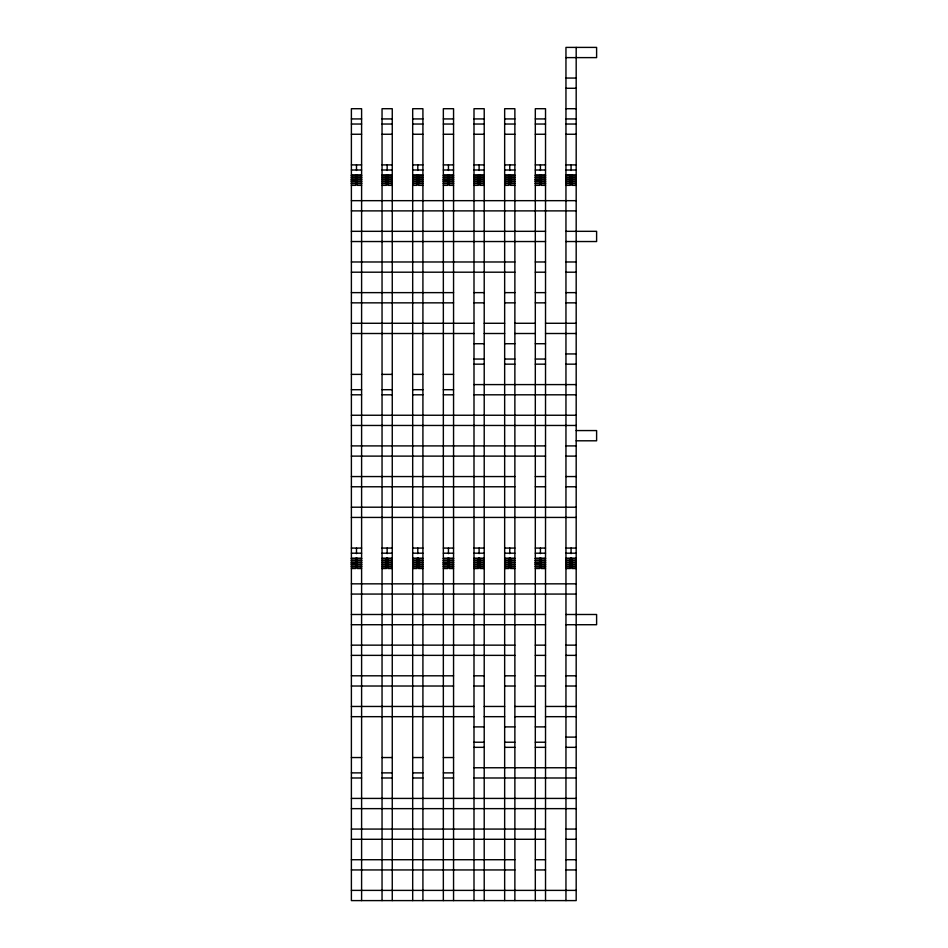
<?xml version="1.0" encoding="UTF-8"?>
<svg xmlns="http://www.w3.org/2000/svg" width="948" height="948" viewBox="0 0 948 948"><rect width="100%" height="100%" fill="white"/><g stroke="black" fill="none" stroke-linecap="round" stroke-linejoin="round"><path stroke-width="1.42" d="M565.956 57.615L596.612 57.615L596.612 47.4L565.956 47.4L565.956 900.6M565.956 78.056L576.183 78.056M565.956 88.271L576.183 88.271M565.956 108.712L576.183 108.712M351.388 118.927L361.603 118.927M382.044 118.927L392.259 118.927M412.688 118.927L422.915 118.927M443.344 118.927L453.559 118.927M474 118.927L484.215 118.927M504.656 118.927L514.871 118.927M535.312 118.927L545.527 118.927M565.956 118.927L576.183 118.927M351.388 124.034L361.603 124.034M382.044 124.034L392.259 124.034M412.688 124.034L422.915 124.034M443.344 124.034L453.559 124.034M474 124.034L484.215 124.034M504.656 124.034L514.871 124.034M535.312 124.034L545.527 124.034M565.956 124.034L576.183 124.034M351.388 134.249L361.603 134.249M382.044 134.249L392.259 134.249M412.688 134.249L422.915 134.249M443.344 134.249L453.559 134.249M474 134.249L484.215 134.249M504.656 134.249L514.871 134.249M535.312 134.249L545.527 134.249M565.956 134.249L576.183 134.249M351.388 164.905L361.603 164.905M382.044 164.905L392.259 164.905M412.688 164.905L422.915 164.905M443.344 164.905L453.559 164.905M474 164.905L484.215 164.905M504.656 164.905L514.871 164.905M535.312 164.905L545.527 164.905M565.956 164.905L576.183 164.905M351.388 170.012L361.603 170.012M382.044 170.012L392.259 170.012M412.688 170.012L422.915 170.012M443.344 170.012L453.559 170.012M474 170.012L484.215 170.012M504.656 170.012L514.871 170.012M535.312 170.012L545.527 170.012M565.956 170.012L576.183 170.012M351.388 175.119L361.603 175.119M382.044 175.119L392.259 175.119M412.688 175.119L422.915 175.119M443.344 175.119L453.559 175.119M474 175.119L484.215 175.119M504.656 175.119L514.871 175.119M535.312 175.119L545.527 175.119M576.183 175.119L565.956 175.119L570.341 175.416M351.388 175.416L355.761 175.416M357.218 175.416L361.603 175.416M382.044 175.416L386.417 175.416M387.874 175.416L392.259 175.416M412.688 175.416L417.073 175.416M418.53 175.416L422.915 175.416M443.344 175.416L447.729 175.416M449.186 175.416L453.559 175.416M474 175.416L478.385 175.416M479.842 175.416L484.215 175.416M504.656 175.416L509.029 175.416M510.498 175.416L514.871 175.416M535.312 175.416L539.685 175.416M541.142 175.416L545.527 175.416M571.798 175.416L576.183 175.416M351.388 177.169L355.761 177.169M357.218 177.169L361.603 177.169M382.044 177.169L386.417 177.169M387.874 177.169L392.259 177.169M412.688 177.169L417.073 177.169M418.53 177.169L422.915 177.169M443.344 177.169L447.729 177.169M449.186 177.169L453.559 177.169M474 177.169L478.385 177.169M479.842 177.169L484.215 177.169M504.656 177.169L509.029 177.169M510.498 177.169L514.871 177.169M535.312 177.169L539.685 177.169M541.142 177.169L545.527 177.169M565.956 177.169L570.341 177.169M571.798 177.169L576.183 177.169M351.388 177.466L355.761 177.466M357.218 177.466L361.603 177.466M382.044 177.466L386.417 177.466M387.874 177.466L392.259 177.466M412.688 177.466L417.073 177.466M418.53 177.466L422.915 177.466M443.344 177.466L447.729 177.466M449.186 177.466L453.559 177.466M474 177.466L478.385 177.466M479.842 177.466L484.215 177.466M504.656 177.466L509.029 177.466M510.498 177.466L514.871 177.466M535.312 177.466L539.685 177.466M541.142 177.466L545.527 177.466M565.956 177.466L570.341 177.466M571.798 177.466L576.183 177.466M351.388 179.208L355.761 179.208M357.218 179.208L361.603 179.208M382.044 179.208L386.417 179.208M387.874 179.208L392.259 179.208M412.688 179.208L417.073 179.208M418.53 179.208L422.915 179.208M443.344 179.208L447.729 179.208M449.186 179.208L453.559 179.208M474 179.208L478.385 179.208M479.842 179.208L484.215 179.208M504.656 179.208L509.029 179.208M510.498 179.208L514.871 179.208M535.312 179.208L539.685 179.208M541.142 179.208L545.527 179.208M565.956 179.208L570.341 179.208M571.798 179.208L576.183 179.208M351.388 179.504L355.761 179.504M357.218 179.504L361.603 179.504M382.044 179.504L386.417 179.504M387.874 179.504L392.259 179.504M412.688 179.504L417.073 179.504M418.53 179.504L422.915 179.504M443.344 179.504L447.729 179.504M449.186 179.504L453.559 179.504M474 179.504L478.385 179.504M479.842 179.504L484.215 179.504M504.656 179.504L509.029 179.504M510.498 179.504L514.871 179.504M535.312 179.504L539.685 179.504M541.142 179.504L545.527 179.504M565.956 179.504L570.341 179.504M571.798 179.504L576.183 179.504M351.388 180.238L357.218 180.238M443.344 180.238L449.186 180.238M535.312 180.238L541.142 180.238M351.388 181.258L355.761 181.258M357.218 181.258L361.603 181.258M382.044 181.258L386.417 181.258M387.874 181.258L392.259 181.258M412.688 181.258L417.073 181.258M418.53 181.258L422.915 181.258M443.344 181.258L447.729 181.258M449.186 181.258L453.559 181.258M474 181.258L478.385 181.258M479.842 181.258L484.215 181.258M504.656 181.258L509.029 181.258M510.498 181.258L514.871 181.258M535.312 181.258L539.685 181.258M541.142 181.258L545.527 181.258M565.956 181.258L570.341 181.258M571.798 181.258L576.183 181.258M351.388 181.542L355.761 181.542M357.218 181.542L361.603 181.542M382.044 181.542L386.417 181.542M387.874 181.542L392.259 181.542M412.688 181.542L417.073 181.542M418.53 181.542L422.915 181.542M443.344 181.542L447.729 181.542M449.186 181.542L453.559 181.542M474 181.542L478.385 181.542M479.842 181.542L484.215 181.542M504.656 181.542L509.029 181.542M510.498 181.542L514.871 181.542M535.312 181.542L539.685 181.542M541.142 181.542L545.527 181.542M565.956 181.542L570.341 181.542M571.798 181.542L576.183 181.542M351.388 183.296L355.761 183.296M357.218 183.296L361.603 183.296M382.044 183.296L386.417 183.296M387.874 183.296L392.259 183.296M412.688 183.296L417.073 183.296M418.53 183.296L422.915 183.296M443.344 183.296L447.729 183.296M449.186 183.296L453.559 183.296M474 183.296L478.385 183.296M479.842 183.296L484.215 183.296M504.656 183.296L509.029 183.296M510.498 183.296L514.871 183.296M535.312 183.296L539.685 183.296M541.142 183.296L545.527 183.296M565.956 183.296L570.341 183.296M571.798 183.296L576.183 183.296M351.388 183.592L355.761 183.592M357.218 183.592L361.603 183.592M382.044 183.592L386.417 183.592M387.874 183.592L392.259 183.592M412.688 183.592L417.073 183.592M418.53 183.592L422.915 183.592M443.344 183.592L447.729 183.592M449.186 183.592L453.559 183.592M474 183.592L478.385 183.592M479.842 183.592L484.215 183.592M504.656 183.592L509.029 183.592M510.498 183.592L514.871 183.592M535.312 183.592L539.685 183.592M541.142 183.592L545.527 183.592M565.956 183.592L570.341 183.592M571.798 183.592L576.183 183.592M351.388 185.346L355.761 185.346L355.761 175.119M361.603 185.346L357.218 185.346L357.218 175.119M382.044 185.346L386.417 185.346L386.417 175.119M392.259 185.346L387.874 185.346L387.874 175.119M412.688 185.346L417.073 185.346L417.073 175.119M422.915 185.346L418.53 185.346L418.53 175.119M443.344 185.346L447.729 185.346L447.729 175.119M453.559 185.346L449.186 185.346L449.186 175.119M474 185.346L478.385 185.346L478.385 175.119M484.215 185.346L479.842 185.346L479.842 175.119M504.656 185.346L509.029 185.346L509.029 175.119M514.871 185.346L510.498 185.346L510.498 175.119M535.312 185.346L539.685 185.346L539.685 175.119M545.527 185.346L541.142 185.346L541.142 175.119M565.956 185.346L570.341 185.346L570.341 175.119M576.183 185.346L571.798 185.346L571.798 175.119M351.388 200.668L576.183 200.668M351.388 210.883L576.183 210.883M351.388 231.324L545.527 231.324M565.956 231.324L596.612 231.324L596.612 241.539L565.956 241.539M351.388 241.539L545.527 241.539M351.388 261.98L514.871 261.98M535.312 261.98L545.527 261.98M565.956 261.98L576.183 261.98M351.388 272.195L514.871 272.195M535.312 272.195L545.527 272.195M565.956 272.195L576.183 272.195M351.388 292.636L453.559 292.636M474 292.636L484.215 292.636M504.656 292.636L514.871 292.636M535.312 292.636L545.527 292.636M565.956 292.636L576.183 292.636M351.388 302.85L453.559 302.85M474 302.85L484.215 302.85M504.656 302.85L514.871 302.85M535.312 302.85L545.527 302.85M565.956 302.85L576.183 302.85M351.388 323.28L474 323.28M484.215 323.28L504.656 323.28M514.871 323.28L535.312 323.28M545.527 323.28L576.183 323.28M351.388 333.506L474 333.506M484.215 333.506L504.656 333.506M514.871 333.506L535.312 333.506M545.527 333.506L576.183 333.506M474 343.721L484.215 343.721M504.656 343.721L514.871 343.721M535.312 343.721L545.527 343.721M565.956 353.936L576.183 353.936M474 359.043L484.215 359.043M504.656 359.043L514.871 359.043M535.312 359.043L545.527 359.043M474 364.162L484.215 364.162M504.656 364.162L514.871 364.162M535.312 364.162L545.527 364.162M565.956 364.162L576.183 364.162M351.388 374.377L361.603 374.377M382.044 374.377L392.259 374.377M412.688 374.377L422.915 374.377M443.344 374.377L453.559 374.377M474 384.592L576.183 384.592M351.388 389.699L361.603 389.699M382.044 389.699L392.259 389.699M412.688 389.699L422.915 389.699M443.344 389.699L453.559 389.699M351.388 394.806L361.603 394.806M382.044 394.806L392.259 394.806M412.688 394.806L422.915 394.806M443.344 394.806L453.559 394.806M474 394.806L576.183 394.806M351.388 415.248L576.183 415.248M351.388 425.462L576.183 425.462M576.183 430.57L596.612 430.57L596.612 440.796L576.183 440.796M351.388 445.904L545.527 445.904M565.956 445.904L576.183 445.904M351.388 456.118L545.527 456.118M565.956 456.118L576.183 456.118M351.388 476.56L514.871 476.56M535.312 476.56L545.527 476.56M565.956 476.56L576.183 476.56M351.388 486.774L514.871 486.774M535.312 486.774L545.527 486.774M565.956 486.774L576.183 486.774M351.388 507.204L576.183 507.204M351.388 517.43L576.183 517.43M351.388 548.074L361.603 548.074M382.044 548.074L392.259 548.074M412.688 548.074L422.915 548.074M443.344 548.074L453.559 548.074M474 548.074L484.215 548.074M504.656 548.074L514.871 548.074M535.312 548.074L545.527 548.074M565.956 548.074L576.183 548.074M351.388 553.194L361.603 553.194M382.044 553.194L392.259 553.194M412.688 553.194L422.915 553.194M443.344 553.194L453.559 553.194M474 553.194L484.215 553.194M504.656 553.194L514.871 553.194M535.312 553.194L545.527 553.194M565.956 553.194L576.183 553.194M351.388 558.301L361.603 558.301M382.044 558.301L392.259 558.301M412.688 558.301L422.915 558.301M443.344 558.301L453.559 558.301M474 558.301L484.215 558.301M504.656 558.301L514.871 558.301M535.312 558.301L545.527 558.301M565.956 558.301L576.183 558.301M351.388 558.585L355.761 558.585M357.218 558.585L361.603 558.585M382.044 558.585L386.417 558.585M387.874 558.585L392.259 558.585M412.688 558.585L417.073 558.585M418.53 558.585L422.915 558.585M443.344 558.585L447.729 558.585M449.186 558.585L453.559 558.585M474 558.585L478.385 558.585M479.842 558.585L484.215 558.585M504.656 558.585L509.029 558.585M510.498 558.585L514.871 558.585M535.312 558.585L539.685 558.585M541.142 558.585L545.527 558.585M565.956 558.585L570.341 558.585M571.798 558.585L576.183 558.585M351.388 560.339L355.761 560.339M357.218 560.339L361.603 560.339M382.044 560.339L386.417 560.339M387.874 560.339L392.259 560.339M412.688 560.339L417.073 560.339M418.53 560.339L422.915 560.339M443.344 560.339L447.729 560.339M449.186 560.339L453.559 560.339M474 560.339L478.385 560.339M479.842 560.339L484.215 560.339M504.656 560.339L509.029 560.339M510.498 560.339L514.871 560.339M535.312 560.339L539.685 560.339M541.142 560.339L545.527 560.339M565.956 560.339L570.341 560.339M571.798 560.339L576.183 560.339M351.388 560.635L355.761 560.635M357.218 560.635L361.603 560.635M382.044 560.635L386.417 560.635M387.874 560.635L392.259 560.635M412.688 560.635L417.073 560.635M418.53 560.635L422.915 560.635M443.344 560.635L447.729 560.635M449.186 560.635L453.559 560.635M474 560.635L478.385 560.635M479.842 560.635L484.215 560.635M504.656 560.635L509.029 560.635M510.498 560.635L514.871 560.635M535.312 560.635L539.685 560.635M541.142 560.635L545.527 560.635M565.956 560.635L570.341 560.635M571.798 560.635L576.183 560.635M351.388 562.389L355.761 562.389M357.218 562.389L361.603 562.389M382.044 562.389L386.417 562.389M387.874 562.389L392.259 562.389M412.688 562.389L417.073 562.389M418.53 562.389L422.915 562.389M443.344 562.389L447.729 562.389M449.186 562.389L453.559 562.389M474 562.389L478.385 562.389M479.842 562.389L484.215 562.389M504.656 562.389L509.029 562.389M510.498 562.389L514.871 562.389M535.312 562.389L539.685 562.389M541.142 562.389L545.527 562.389M565.956 562.389L570.341 562.389M571.798 562.389L576.183 562.389M351.388 562.674L355.761 562.674M357.218 562.674L361.603 562.674M382.044 562.674L386.417 562.674M387.874 562.674L392.259 562.674M412.688 562.674L417.073 562.674M418.53 562.674L422.915 562.674M443.344 562.674L447.729 562.674M449.186 562.674L453.559 562.674M474 562.674L478.385 562.674M479.842 562.674L484.215 562.674M504.656 562.674L509.029 562.674M510.498 562.674L514.871 562.674M535.312 562.674L539.685 562.674M541.142 562.674L545.527 562.674M565.956 562.674L570.341 562.674M571.798 562.674L576.183 562.674M351.388 563.408L357.218 563.408M443.344 563.408L449.186 563.408M535.312 563.408L541.142 563.408M351.388 564.427L355.761 564.427M357.218 564.427L361.603 564.427M382.044 564.427L386.417 564.427M387.874 564.427L392.259 564.427M412.688 564.427L417.073 564.427M418.53 564.427L422.915 564.427M443.344 564.427L447.729 564.427M449.186 564.427L453.559 564.427M474 564.427L478.385 564.427M479.842 564.427L484.215 564.427M504.656 564.427L509.029 564.427M510.498 564.427L514.871 564.427M535.312 564.427L539.685 564.427M541.142 564.427L545.527 564.427M565.956 564.427L570.341 564.427M571.798 564.427L576.183 564.427M351.388 564.724L355.761 564.724M357.218 564.724L361.603 564.724M382.044 564.724L386.417 564.724M387.874 564.724L392.259 564.724M412.688 564.724L417.073 564.724M418.53 564.724L422.915 564.724M443.344 564.724L447.729 564.724M449.186 564.724L453.559 564.724M474 564.724L478.385 564.724M479.842 564.724L484.215 564.724M504.656 564.724L509.029 564.724M510.498 564.724L514.871 564.724M535.312 564.724L539.685 564.724M541.142 564.724L545.527 564.724M565.956 564.724L570.341 564.724M571.798 564.724L576.183 564.724M351.388 566.477L355.761 566.477M357.218 566.477L361.603 566.477M382.044 566.477L386.417 566.477M387.874 566.477L392.259 566.477M412.688 566.477L417.073 566.477M418.53 566.477L422.915 566.477M443.344 566.477L447.729 566.477M449.186 566.477L453.559 566.477M474 566.477L478.385 566.477M479.842 566.477L484.215 566.477M504.656 566.477L509.029 566.477M510.498 566.477L514.871 566.477M535.312 566.477L539.685 566.477M541.142 566.477L545.527 566.477M565.956 566.477L570.341 566.477M571.798 566.477L576.183 566.477M351.388 566.762L355.761 566.762M357.218 566.762L361.603 566.762M382.044 566.762L386.417 566.762M387.874 566.762L392.259 566.762M412.688 566.762L417.073 566.762M418.53 566.762L422.915 566.762M443.344 566.762L447.729 566.762M449.186 566.762L453.559 566.762M474 566.762L478.385 566.762M479.842 566.762L484.215 566.762M504.656 566.762L509.029 566.762M510.498 566.762L514.871 566.762M535.312 566.762L539.685 566.762M541.142 566.762L545.527 566.762M565.956 566.762L570.341 566.762M571.798 566.762L576.183 566.762M351.388 568.516L355.761 568.516L355.761 558.301M361.603 568.516L357.218 568.516L357.218 558.301M382.044 568.516L386.417 568.516L386.417 558.301M392.259 568.516L387.874 568.516L387.874 558.301M412.688 568.516L417.073 568.516L417.073 558.301M422.915 568.516L418.53 568.516L418.53 558.301M443.344 568.516L447.729 568.516L447.729 558.301M453.559 568.516L449.186 568.516L449.186 558.301M474 568.516L478.385 568.516L478.385 558.301M484.215 568.516L479.842 568.516L479.842 558.301M504.656 568.516L509.029 568.516L509.029 558.301M514.871 568.516L510.498 568.516L510.498 558.301M535.312 568.516L539.685 568.516L539.685 558.301M545.527 568.516L541.142 568.516L541.142 558.301M565.956 568.516L570.341 568.516L570.341 558.301M576.183 568.516L571.798 568.516L571.798 558.301M351.388 583.838L576.183 583.838M351.388 594.064L576.183 594.064M351.388 614.494L545.527 614.494M565.956 614.494L596.612 614.494L596.612 624.72L565.956 624.72M351.388 624.72L545.527 624.72M351.388 645.15L514.871 645.15M535.312 645.15L545.527 645.15M565.956 645.15L576.183 645.15M351.388 655.364L514.871 655.364M535.312 655.364L545.527 655.364M565.956 655.364L576.183 655.364M351.388 675.805L453.559 675.805M474 675.805L484.215 675.805M504.656 675.805L514.871 675.805M535.312 675.805L545.527 675.805M565.956 675.805L576.183 675.805M351.388 686.02L453.559 686.02M474 686.02L484.215 686.02M504.656 686.02L514.871 686.02M535.312 686.02L545.527 686.02M565.956 686.02L576.183 686.02M351.388 706.461L474 706.461M484.215 706.461L504.656 706.461M514.871 706.461L535.312 706.461M545.527 706.461L576.183 706.461M351.388 716.676L474 716.676M484.215 716.676L504.656 716.676M514.871 716.676L535.312 716.676M545.527 716.676L576.183 716.676M474 726.891L484.215 726.891M504.656 726.891L514.871 726.891M535.312 726.891L545.527 726.891M565.956 737.117L576.183 737.117M474 742.225L484.215 742.225M504.656 742.225L514.871 742.225M535.312 742.225L545.527 742.225M474 747.332L484.215 747.332M504.656 747.332L514.871 747.332M535.312 747.332L545.527 747.332M565.956 747.332L576.183 747.332M351.388 757.547L361.603 757.547M382.044 757.547L392.259 757.547M412.688 757.547L422.915 757.547M443.344 757.547L453.559 757.547M474 767.761L576.183 767.761M351.388 772.881L361.603 772.881M382.044 772.881L392.259 772.881M412.688 772.881L422.915 772.881M443.344 772.881L453.559 772.881M351.388 777.988L361.603 777.988M382.044 777.988L392.259 777.988M412.688 777.988L422.915 777.988M443.344 777.988L453.559 777.988M474 777.988L576.183 777.988M351.388 798.417L576.183 798.417M351.388 808.644L576.183 808.644M351.388 829.073L545.527 829.073M565.956 829.073L576.183 829.073M351.388 839.288L545.527 839.288M565.956 839.288L576.183 839.288M351.388 859.729L514.871 859.729M535.312 859.729L545.527 859.729M565.956 859.729L576.183 859.729M351.388 869.944L514.871 869.944M535.312 869.944L545.527 869.944M565.956 869.944L576.183 869.944M351.388 890.385L576.183 890.385M576.183 47.4L576.183 900.6L351.388 900.6L351.388 108.712L361.603 108.712L361.603 900.6M571.075 164.905L571.075 170.474M571.075 174.657L571.075 180.238M571.075 548.074L571.075 553.656M571.075 557.839L571.075 563.408M545.527 900.6L545.527 108.712L535.312 108.712L535.312 900.6M540.419 164.905L540.419 170.474M540.419 174.657L540.419 180.238M540.419 548.074L540.419 553.656M540.419 557.839L540.419 563.408M514.871 900.6L514.871 108.712L504.656 108.712L504.656 900.6M509.763 164.905L509.763 170.474M509.763 174.657L509.763 180.238M509.763 548.074L509.763 553.656M509.763 557.839L509.763 563.408M484.215 900.6L484.215 108.712L474 108.712L474 900.6M479.107 164.905L479.107 170.474M479.107 174.657L479.107 180.238M479.107 548.074L479.107 553.656M479.107 557.839L479.107 563.408M453.559 900.6L453.559 108.712L443.344 108.712L443.344 900.6M448.451 164.905L448.451 170.474M448.451 174.657L448.451 180.238M448.451 548.074L448.451 553.656M448.451 557.839L448.451 563.408M422.915 900.6L422.915 108.712L412.688 108.712L412.688 900.6M417.795 164.905L417.795 170.474M417.795 174.657L417.795 180.238M417.795 548.074L417.795 553.656M417.795 557.839L417.795 563.408M392.259 900.6L392.259 108.712L382.044 108.712L382.044 900.6M387.151 164.905L387.151 170.474M387.151 174.657L387.151 180.238M387.151 548.074L387.151 553.656M387.151 557.839L387.151 563.408M356.495 164.905L356.495 170.474M356.495 174.657L356.495 180.238M356.495 548.074L356.495 553.656M356.495 557.839L356.495 563.408"/></g></svg>
